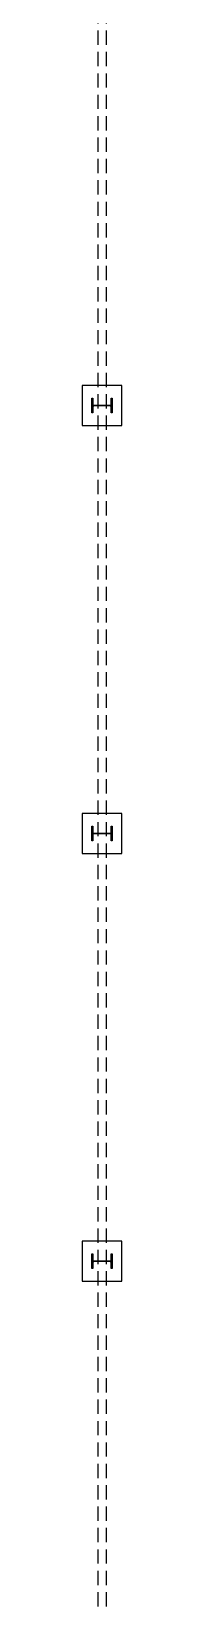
# Model space of a CAD drawing. Header units: inches. Extents: x 13 to 185, y 7 to 119.
# Drawn here: x 119.47 to 120.17, y 35.72 to 63.26 of the extents above; entities that cross this region are included whole.
import ezdxf

# ---------------------------------------------------------------- set-up
doc = ezdxf.new("R2010")
doc.units = ezdxf.units.IN
doc.header["$MEASUREMENT"] = 0
doc.linetypes.add('HIDDEN', pattern=[0.375, 0.25, -0.125])
doc.layers.get('DEFPOINTS').update_dxf_attribs({"color": 8})
for name, color, linetype in [('AR_PAREDES', 2, 'Continuous'), ('pedestal', 3, 'Continuous'), ('STL-HTCH', 1, 'Continuous'), ('STL-OBJT', 3, 'Continuous')]:
    doc.layers.add(name, color=color, linetype=linetype)

msp = doc.modelspace()

# ---------------------------------------------------------------- hatches: boundary and pattern name
at = {"layer": 'STL-HTCH'}
h = msp.add_hatch(dxfattribs=at)
h.set_pattern_fill('STEEL', scale=0.1016, angle=-89.999997, style=0)
h.set_pattern_definition([(135.00000308, (7725.829092, -11540.492954), (-0.008980255639, -0.008980256603), []), (135.00000308, (7725.822742, -11540.492954), (-0.008980255639, -0.008980256603), [])])
edge = h.paths.add_edge_path()
edge.add_line((119.63554, 56.57134), (119.63554, 56.82711))
edge.add_line((119.63554, 56.82711), (119.65547, 56.82711))
edge.add_line((119.65547, 56.82711), (119.65547, 56.72469))
edge.add_arc((119.67522, 56.72469), 0.01975, 180.000003, 270.000003)
edge.add_line((119.67522, 56.70494), (119.95577, 56.70494))
edge.add_arc((119.95577, 56.72469), 0.01975, 270.000003, 360.000003)
edge.add_line((119.97551, 56.72469), (119.97551, 56.82711))
edge.add_line((119.97551, 56.82711), (119.99545, 56.82711))
edge.add_line((119.99545, 56.82711), (119.99545, 56.57134))
edge.add_line((119.99545, 56.57134), (119.97551, 56.57134))
edge.add_line((119.97551, 56.57134), (119.97551, 56.67376))
edge.add_arc((119.95577, 56.67376), 0.01975, 360.000003, 450.000003)
edge.add_line((119.95577, 56.69351), (119.67522, 56.69351))
edge.add_arc((119.67522, 56.67376), 0.01975, 90.000003, 180.000003)
edge.add_line((119.65547, 56.67376), (119.65547, 56.57134))
edge.add_line((119.65547, 56.57134), (119.63554, 56.57134))
h = msp.add_hatch(dxfattribs=at)
h.set_pattern_fill('STEEL', scale=0.1016, angle=-89.999997, style=0)
h.set_pattern_definition([(135.00000308, (7725.829092, -11547.992954), (-0.008980255639, -0.008980256603), []), (135.00000308, (7725.822742, -11547.992954), (-0.008980255639, -0.008980256603), [])])
edge = h.paths.add_edge_path()
edge.add_line((119.63554, 49.07134), (119.63554, 49.32711))
edge.add_line((119.63554, 49.32711), (119.65547, 49.32711))
edge.add_line((119.65547, 49.32711), (119.65547, 49.22469))
edge.add_arc((119.67522, 49.22469), 0.01975, 180.000003, 270.000003)
edge.add_line((119.67522, 49.20494), (119.95577, 49.20494))
edge.add_arc((119.95577, 49.22469), 0.01975, 270.000003, 360.000003)
edge.add_line((119.97551, 49.22469), (119.97551, 49.32711))
edge.add_line((119.97551, 49.32711), (119.99545, 49.32711))
edge.add_line((119.99545, 49.32711), (119.99545, 49.07134))
edge.add_line((119.99545, 49.07134), (119.97551, 49.07134))
edge.add_line((119.97551, 49.07134), (119.97551, 49.17376))
edge.add_arc((119.95577, 49.17376), 0.01975, 360.000003, 450.000003)
edge.add_line((119.95577, 49.19351), (119.67522, 49.19351))
edge.add_arc((119.67522, 49.17376), 0.01975, 90.000003, 180.000003)
edge.add_line((119.65547, 49.17376), (119.65547, 49.07134))
edge.add_line((119.65547, 49.07134), (119.63554, 49.07134))
h = msp.add_hatch(dxfattribs=at)
h.set_pattern_fill('STEEL', scale=0.1016, angle=-89.999997, style=0)
h.set_pattern_definition([(135.00000308, (7725.829092, -11555.492954), (-0.008980255639, -0.008980256603), []), (135.00000308, (7725.822742, -11555.492954), (-0.008980255639, -0.008980256603), [])])
edge = h.paths.add_edge_path()
edge.add_line((119.63554, 41.57134), (119.63554, 41.82711))
edge.add_line((119.63554, 41.82711), (119.65547, 41.82711))
edge.add_line((119.65547, 41.82711), (119.65547, 41.72469))
edge.add_arc((119.67522, 41.72469), 0.01975, 180.000003, 270.000003)
edge.add_line((119.67522, 41.70494), (119.95577, 41.70494))
edge.add_arc((119.95577, 41.72469), 0.01975, 270.000003, 360.000003)
edge.add_line((119.97551, 41.72469), (119.97551, 41.82711))
edge.add_line((119.97551, 41.82711), (119.99545, 41.82711))
edge.add_line((119.99545, 41.82711), (119.99545, 41.57134))
edge.add_line((119.99545, 41.57134), (119.97551, 41.57134))
edge.add_line((119.97551, 41.57134), (119.97551, 41.67376))
edge.add_arc((119.95577, 41.67376), 0.01975, 360.000003, 450.000003)
edge.add_line((119.95577, 41.69351), (119.67522, 41.69351))
edge.add_arc((119.67522, 41.67376), 0.01975, 90.000003, 180.000003)
edge.add_line((119.65547, 41.67376), (119.65547, 41.57134))
edge.add_line((119.65547, 41.57134), (119.63554, 41.57134))

# ---------------------------------------------------------------- linework, layer by layer
at = {"layer": 'AR_PAREDES', "color": 7, "linetype": 'HIDDEN'}
for p, q in [((119.74049, 94.39926), (119.74049, 34.20499)), ((119.89049, 94.39926), (119.89049, 34.20499))]:
    msp.add_line(p, q, dxfattribs=at)
at = {"layer": 'DEFPOINTS', "color": 7}
for p, q in [((119.81549, 56.69351), (119.81549, 56.70494)), ((119.81549, 49.19351), (119.81549, 49.20494))]:
    msp.add_line(p, q, dxfattribs=at)
at = {"layer": 'pedestal', "color": 7, "ltscale": 0.5}
for points in [[(119.46549, 57.04921), (119.46549, 56.34921), (120.16549, 56.34921), (120.16549, 57.04921)], [(119.46549, 49.54921), (119.46549, 48.84921), (120.16549, 48.84921), (120.16549, 49.54921)], [(119.46549, 42.04921), (119.46549, 41.34921), (120.16549, 41.34921), (120.16549, 42.04921)]]:
    msp.add_lwpolyline(points, close=True, dxfattribs=at)
at = {"layer": 'STL-OBJT', "color": 7}
for points in [[(119.63554, 56.57134), (119.63554, 56.82711), (119.65547, 56.82711), (119.65547, 56.72469, 0.41421356), (119.67522, 56.70494), (119.95577, 56.70494, 0.41421356), (119.97551, 56.72469), (119.97551, 56.82711), (119.99545, 56.82711), (119.99545, 56.57134), (119.97551, 56.57134), (119.97551, 56.67376, 0.41421356), (119.95577, 56.69351), (119.67522, 56.69351, 0.41421356), (119.65547, 56.67376), (119.65547, 56.57134)], [(119.63554, 49.07134), (119.63554, 49.32711), (119.65547, 49.32711), (119.65547, 49.22469, 0.41421356), (119.67522, 49.20494), (119.95577, 49.20494, 0.41421356), (119.97551, 49.22469), (119.97551, 49.32711), (119.99545, 49.32711), (119.99545, 49.07134), (119.97551, 49.07134), (119.97551, 49.17376, 0.41421356), (119.95577, 49.19351), (119.67522, 49.19351, 0.41421356), (119.65547, 49.17376), (119.65547, 49.07134)], [(119.63554, 41.57134), (119.63554, 41.82711), (119.65547, 41.82711), (119.65547, 41.72469, 0.41421356), (119.67522, 41.70494), (119.95577, 41.70494, 0.41421356), (119.97551, 41.72469), (119.97551, 41.82711), (119.99545, 41.82711), (119.99545, 41.57134), (119.97551, 41.57134), (119.97551, 41.67376, 0.41421356), (119.95577, 41.69351), (119.67522, 41.69351, 0.41421356), (119.65547, 41.67376), (119.65547, 41.57134)]]:
    msp.add_lwpolyline(points, format="xyb", close=True, dxfattribs=at)

doc.saveas('drawing.dxf')
